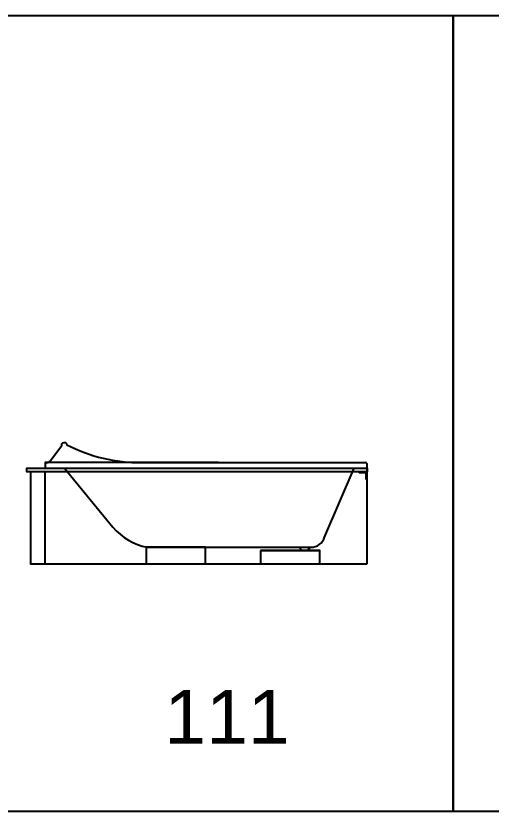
# Model space of a CAD drawing. Header units: inches. Extents: x 242965 to 445791, y 236206 to 423703.
# Drawn here: x 380548 to 383132, y 262687 to 267006 of the extents above; entities that cross this region are included whole.
import ezdxf

# ---------------------------------------------------------------- set-up
doc = ezdxf.new("R2010")
doc.units = ezdxf.units.IN
doc.header["$MEASUREMENT"] = 0
doc.layers.add('2', color=181, linetype='Continuous', lineweight=20)
doc.layers.add('wc', color=144, linetype='Continuous')
doc.styles.add('Vni-Helve', font='')
doc.styles.get('Vni-Helve').set_extended_font_data('VNI-Helve')

msp = doc.modelspace()

# ---------------------------------------------------------------- linework, layer by layer
at = {"layer": 'wc', "color": 3}
for points in [[(377076.078, 262686.877), (382926.341, 262686.877), (382926.341, 267006.228), (377076.078, 267006.228)], [(382926.341, 262686.877), (388776.604, 262686.877), (388776.604, 267006.228), (382926.341, 267006.228)]]:
    msp.add_lwpolyline(points, close=True, dxfattribs=at)
at = {"layer": 'wc'}
for points in [[(380707.717, 264579.675, 0.28795547), (380735.953, 264590.631), (380735.953, 264590.631), (380797.739, 264673.629), (380797.739, 264673.629, -1.03401595), (380825.643, 264676.537), (380825.643, 264676.537, 0.12078629), (381231.995, 264579.738), (381231.995, 264579.738), (382448.537, 264579.738)], [(382456.377, 264528.118), (382456.377, 264488.118), (382455.377, 264488.118, -0.41421356), (382452.377, 264491.118), (382452.377, 264519.118, 0.41421356), (382447.377, 264524.118), (382419.377, 264524.118), (382419.377, 264524.118, -0.41421356), (382416.377, 264527.118), (382416.377, 264527.118), (382416.377, 264528.118)]]:
    msp.add_lwpolyline(points, format="xyb", dxfattribs=at)
for points in [[(381650.666, 264579.738), (380707.717, 264579.675), (380707.717, 264549.268), (382400.299, 264549.268)], [(382457.717, 264029.268), (382457.717, 264549.268), (382457.717, 264549.268), (382457.717, 264529.268), (382457.717, 264530.931)], [(382145.87, 264119.678), (382135.307, 264103.156), (382101.174, 264103.156), (382089.118, 264119.637)]]:
    msp.add_lwpolyline(points, dxfattribs=at)
at = {"layer": 'wc', "ltscale": 3}
for points in [[(382150.83, 264119.634, 0.33396665), (382226.511, 264175.503), (382226.511, 264175.503), (382388.178, 264549.268), (382457.717, 264549.268), (382457.717, 264570.172), (382457.717, 264570.172, 0.45945391), (382448.537, 264579.738)], [(380812.214, 264549.268), (381074.886, 264228.836), (381074.886, 264228.836, 0.1630703), (381262.369, 264119.678)]]:
    msp.add_lwpolyline(points, format="xyb", dxfattribs=at)
for points in [[(382457.717, 264529.268), (380608.212, 264529.268), (380608.212, 264549.268), (382457.717, 264549.268)], [(380628.212, 264529.268), (380628.212, 264029.268), (382457.717, 264029.268)], [(380707.344, 264029.268), (380707.344, 264529.268)], [(381257.043, 264119.662), (381257.041, 264029.268)], [(381262.369, 264119.678), (382150.83, 264119.634)], [(381579.717, 264029.268), (381579.719, 264119.662)], [(381877.329, 264103.156), (381877.329, 264029.268)], [(382200.005, 264029.268), (382200.005, 264103.156)], [(381257.041, 264029.268), (381579.717, 264029.268)], [(381877.329, 264029.268), (382200.005, 264029.268)]]:
    msp.add_lwpolyline(points, dxfattribs=at)
at = {"layer": 'wc'}
msp.add_lwpolyline([(382416.377, 264528.118), (382456.377, 264528.118)], close=True, dxfattribs=at)
at = {"layer": 'wc', "ltscale": 3}
for points in [[(381257.043, 264119.662), (381579.719, 264119.662)], [(381877.329, 264103.156), (382200.005, 264103.156)]]:
    msp.add_lwpolyline(points, close=True, dxfattribs=at)

# ---------------------------------------------------------------- texts
at = {"layer": '2', "color": 4, "style": 'Vni-Helve'}
msp.add_text('111', height=292.5, dxfattribs=at).set_placement((381355.301, 263052.944))

doc.saveas('drawing.dxf')
